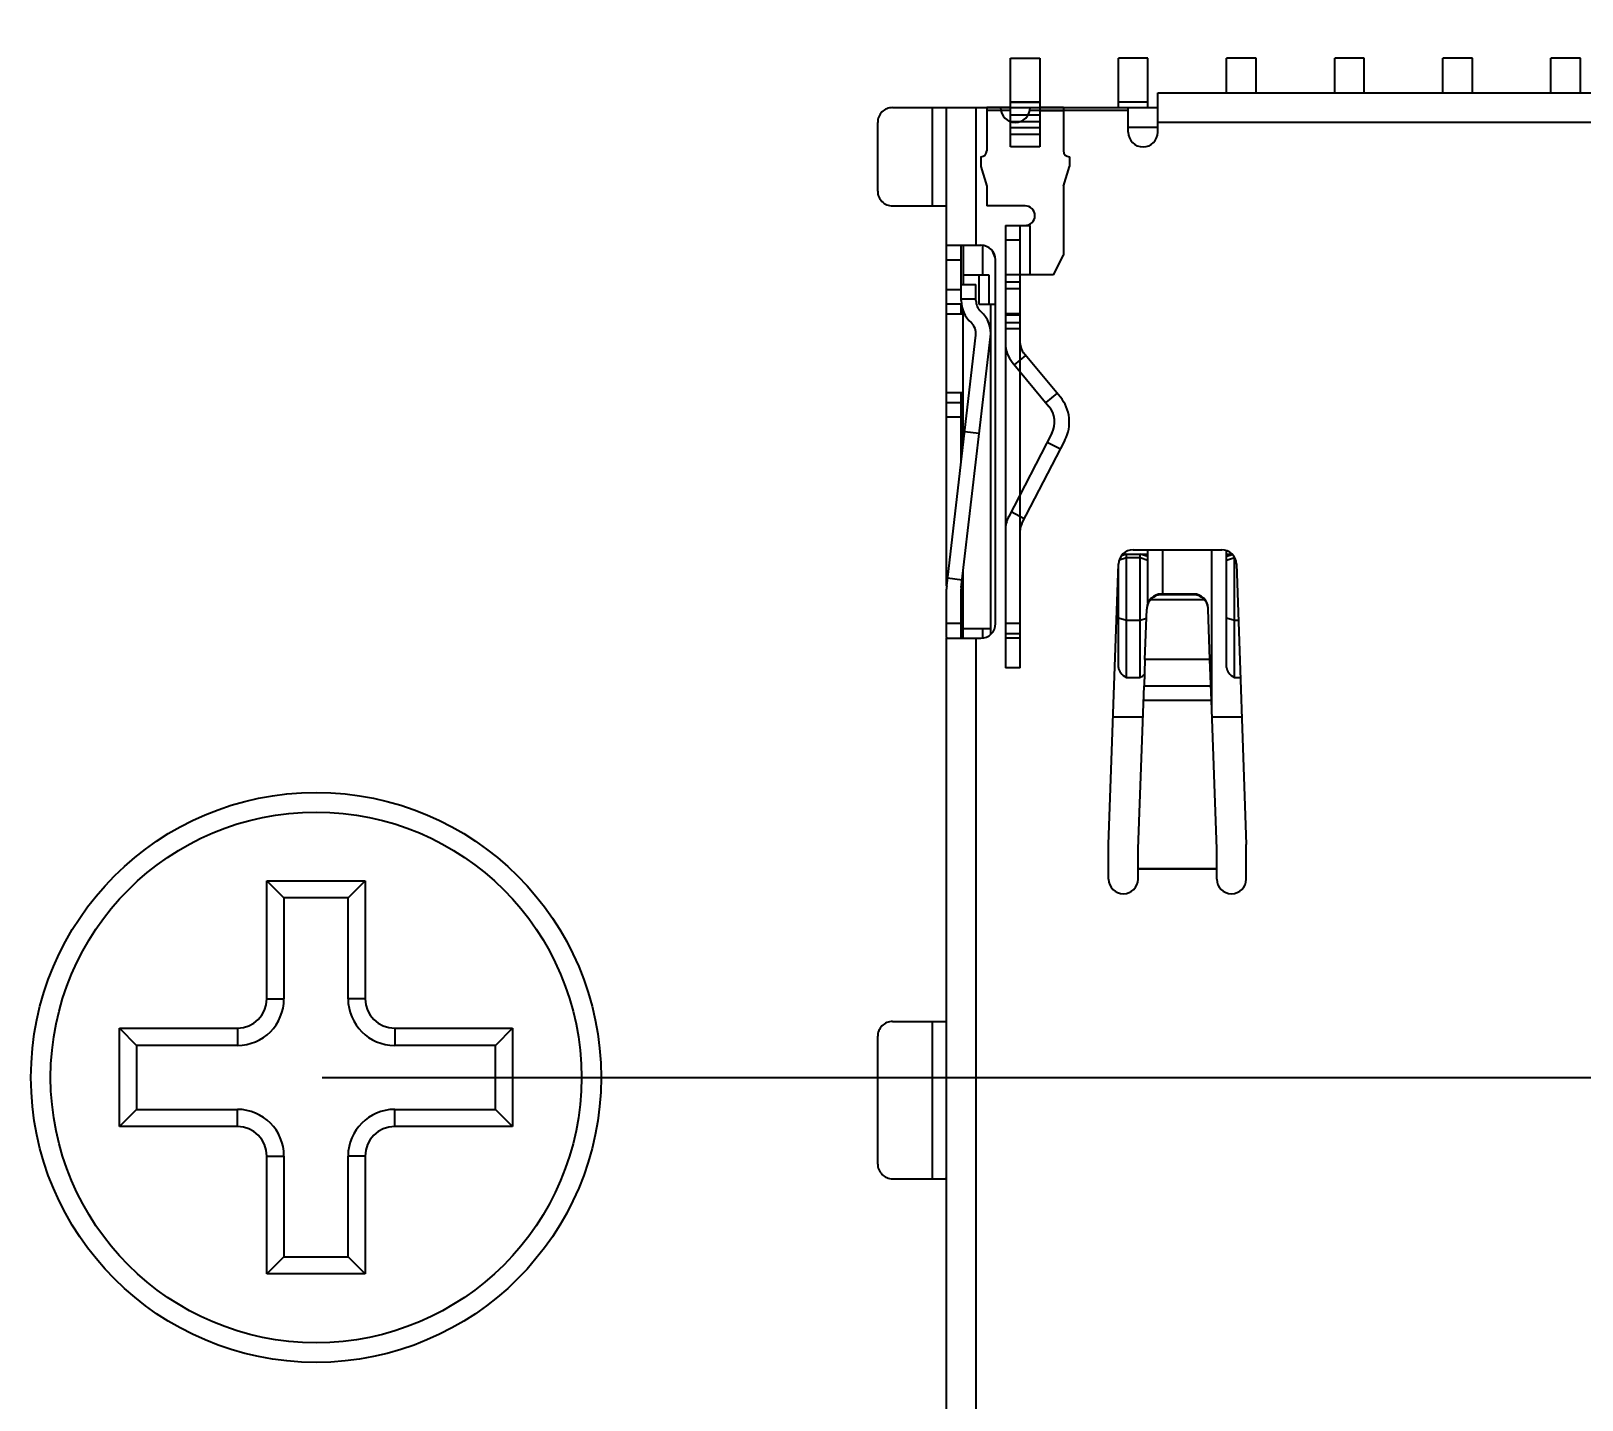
# Model space of a CAD drawing. Header units: inches. Extents: x -36 to 490, y -51 to 98.
# Drawn here: x 403.9 to 419.68, y -10.34 to 3.59 of the extents above; entities that cross this region are included whole.
import ezdxf

# ---------------------------------------------------------------- set-up
doc = ezdxf.new("R2010")
doc.units = ezdxf.units.IN
doc.header["$LTSCALE"] = 1.21
doc.header["$MEASUREMENT"] = 0
doc.header["$PDMODE"] = 3
doc.header["$PDSIZE"] = 0.3125
doc.layers.get('0').update_dxf_attribs({"linetype": 'CONTINUOUS'})
doc.layers.get('Defpoints').update_dxf_attribs({"linetype": 'CONTINUOUS'})
doc.layers.add('DIM', color=3, linetype='CONTINUOUS')
doc.layers.add('IMPORTED12', color=7, linetype='CONTINUOUS')
doc.styles.get("Standard").update_dxf_attribs({"font": 'txt', "width": 0.8})
doc.dimstyles.get("Standard").update_dxf_attribs({"dimtxt": 0.15625, "dimasz": 0.1875, "dimexe": 0.125, "dimexo": 0.0625, "dimgap": 0.09, "dimtad": 0, "dimtih": 1, "dimtoh": 1, "dimzin": 4, "dimdsep": 46, "dimtxsty": 'Standard', "dimblk": '_FILLED', "dimblk1": '_FILLED', "dimblk2": '_FILLED', "dimcen": 0.09, "dimazin": 1, "dimtp": 0.01, "dimtm": 0.01, "dimtfac": 1, "dimtofl": 0, "dimtmove": 0, "dimatfit": 3, "dimldrblk": '_FILLED', "dimfxl": 1, "dimtolj": 1, "dimtzin": 4, "dimarcsym": 0})

# ---------------------------------------------------------------- blocks, each defined once
blk = doc.blocks.new('_FILLED')
at = {"color": 0, "linetype": 'ByBlock'}
blk.add_solid([(0, 0), (-1, 0.1667), (-1, -0.1667)], dxfattribs=at)
blk = doc.blocks.new('*D70')
at = {"layer": 'Defpoints', "color": 0}
for p in [(406.8, 41.989), (406.8, -7.061), (488.634, -7.061)]:
    blk.add_point(p, dxfattribs=at)
at = {"layer": 'DIM', "color": 0, "lineweight": -2}
for p, q in [((406.863, 41.989), (488.759, 41.989)), ((488.634, 39.449), (488.634, 21.387)), ((488.634, -4.521), (488.634, 13.541)), ((406.863, -7.061), (488.759, -7.061))]:
    blk.add_line(p, q, dxfattribs=at)
at = {"layer": 'DIM', "color": 0, "lineweight": -2, "xscale": 2.54, "yscale": 2.54, "zscale": 2.54}
for p, rotation in [((488.634, 41.989), 90), ((488.634, -7.061), 270)]:
    blk.add_blockref('_FILLED', p, dxfattribs=dict(at, rotation=rotation))
at = {"layer": 'DIM', "color": 0, "insert": (488.634, 17.464), "char_height": 2.5, "attachment_point": 5, "rotation": 90, "line_spacing_factor": 2.5}
blk.add_mtext('\\A1;49.05', dxfattribs=at)

msp = doc.modelspace()

# ---------------------------------------------------------------- linework, layer by layer
at = {"color": 7, "linetype": 'Continuous'}
for p, q in [((415.264, 3.31), (414.964, 3.31)), ((414.964, 2.807), (414.964, 3.31)), ((415.264, 2.807), (415.264, 3.31)), ((416.364, 3.31), (416.064, 3.31)), ((416.064, 2.957), (416.064, 3.31)), ((416.364, 2.957), (416.364, 3.31)), ((417.464, 3.31), (417.164, 3.31)), ((417.164, 2.957), (417.164, 3.31)), ((417.464, 2.957), (417.464, 3.31)), ((418.564, 3.31), (418.264, 3.31)), ((418.264, 2.957), (418.264, 3.31)), ((418.564, 2.957), (418.564, 3.31)), ((419.664, 3.31), (419.364, 3.31)), ((419.364, 2.957), (419.364, 3.31)), ((419.664, 2.957), (419.664, 3.31)), ((415.264, 2.862), (414.964, 2.862)), ((415.364, 2.957), (424.764, 2.957)), ((415.364, 2.557), (415.364, 2.957)), ((412.664, 2.807), (415.364, 2.807)), ((413.067, 2.807), (413.067, 1.807)), ((413.214, -2.058), (413.214, 2.807)), ((413.514, 2.807), (413.514, 1.407)), ((414.062, 2.782), (415.064, 2.782)), ((415.064, 2.557), (415.064, 2.807)), ((412.514, 1.957), (412.514, 2.657)), ((415.064, 2.607), (415.364, 2.607)), ((424.764, 2.657), (415.364, 2.657)), ((412.664, 1.807), (413.202, 1.807)), ((413.214, 1.407), (413.564, 1.407)), ((413.364, 0.843), (413.364, 1.407)), ((413.384, 1.407), (413.384, 1.007)), ((413.584, 1.107), (413.584, 1.406)), ((413.711, 1.281), (413.681, 1.35)), ((413.214, 1.257), (413.364, 1.257)), ((413.384, 1.107), (413.644, 1.107)), ((413.544, 1.107), (413.544, 0.807)), ((413.644, 1.107), (413.644, 0.807)), ((413.714, -2.443), (413.714, 1.257)), ((413.214, 0.957), (413.364, 0.957)), ((413.364, 1.007), (413.514, 1.007)), ((413.514, 0.843), (413.514, 1.007)), ((413.364, 0.807), (413.214, 0.807)), ((413.514, 0.857), (413.364, 0.857)), ((413.364, 0.707), (413.364, 0.807)), ((413.544, 0.807), (413.714, 0.807)), ((413.664, -2.554), (413.664, 0.807)), ((413.214, 0.707), (413.384, 0.707)), ((413.384, -0.617), (413.384, 0.742)), ((413.216, -2.058), (413.513, 0.49)), ((413.365, -2.075), (413.662, 0.473)), ((413.214, -0.093), (413.384, -0.093)), ((413.364, -0.788), (413.364, -0.093)), ((413.214, -0.193), (413.364, -0.193)), ((413.364, -0.343), (413.214, -0.343)), ((413.399, -0.489), (413.548, -0.507)), ((415.114, -1.693), (416.014, -1.693)), ((415.264, -2.235), (415.264, -1.693)), ((415.414, -2.143), (415.414, -1.693)), ((415.914, -3.336), (415.914, -1.693)), ((416.064, -2.89), (416.064, -1.702)), ((414.864, -4.693), (414.964, -1.837)), ((414.964, -2.89), (414.964, -1.837)), ((414.972, -1.794), (415.044, -1.771)), ((415.044, -1.737), (414.994, -1.753)), ((415.01, -1.737), (415.264, -1.737)), ((415.044, -2.991), (415.044, -1.737)), ((415.044, -1.771), (415.184, -1.771)), ((415.264, -1.762), (415.184, -1.737)), ((415.184, -2.991), (415.184, -1.737)), ((415.184, -1.771), (415.264, -1.797)), ((416.064, -1.737), (416.118, -1.737)), ((416.125, -1.743), (416.064, -1.762)), ((416.064, -1.797), (416.144, -1.771)), ((416.144, -2.991), (416.144, -1.771)), ((416.164, -1.837), (416.264, -4.693)), ((413.225, -1.979), (413.374, -1.997)), ((413.384, -2.593), (413.384, -1.912)), ((413.214, -2.584), (413.214, -2.093)), ((413.364, -2.584), (413.364, -2.093)), ((415.839, -2.203), (415.29, -2.203)), ((415.402, -2.143), (415.401, -2.15)), ((415.727, -2.15), (415.401, -2.15)), ((415.727, -2.143), (415.402, -2.143)), ((415.727, -2.15), (415.727, -2.143)), ((415.233, -2.809), (415.251, -2.298)), ((415.895, -2.809), (415.877, -2.298)), ((413.364, -2.443), (413.214, -2.443)), ((413.384, -2.493), (413.664, -2.493)), ((413.584, -2.591), (413.584, -2.493)), ((415.044, -2.413), (414.964, -2.387)), ((415.184, -2.413), (415.044, -2.413)), ((415.248, -2.393), (415.184, -2.413)), ((416.144, -2.413), (416.064, -2.387)), ((416.184, -2.413), (416.144, -2.413)), ((413.214, -2.584), (413.218, -2.593)), ((413.214, -10.993), (413.214, -2.593)), ((413.218, -2.593), (413.564, -2.593)), ((413.514, -2.593), (413.514, -10.993)), ((415.233, -2.809), (415.224, -3.076)), ((415.895, -2.809), (415.233, -2.809)), ((415.91, -3.225), (415.895, -2.809)), ((415.064, -2.993), (415.164, -2.993)), ((416.164, -2.993), (416.205, -2.993)), ((415.164, -4.735), (415.224, -3.076)), ((415.224, -3.076), (415.905, -3.076)), ((415.91, -3.225), (415.218, -3.225)), ((415.964, -4.735), (415.91, -3.225)), ((414.91, -3.393), (415.212, -3.393)), ((415.914, -3.393), (416.219, -3.393)), ((414.864, -5.043), (414.864, -4.693)), ((416.264, -5.043), (416.264, -4.693)), ((415.164, -5.043), (415.164, -4.735)), ((415.964, -5.043), (415.964, -4.735)), ((415.164, -4.935), (415.964, -4.935)), ((415.964, -4.943), (415.164, -4.943)), ((406.3, -5.061), (407.3, -5.061)), ((406.3, -5.061), (406.474, -5.235)), ((406.3, -6.261), (406.3, -5.061)), ((407.3, -5.061), (407.126, -5.235)), ((407.3, -5.061), (407.3, -6.261)), ((407.126, -5.235), (406.474, -5.235)), ((406.474, -5.235), (406.474, -6.261)), ((407.126, -6.261), (407.126, -5.235)), ((406.3, -6.261), (406.474, -6.261)), ((407.3, -6.261), (407.126, -6.261)), ((404.8, -6.561), (406, -6.561)), ((404.8, -6.561), (404.974, -6.735)), ((404.8, -7.561), (404.8, -6.561)), ((406, -6.561), (406, -6.735)), ((407.6, -6.561), (408.8, -6.561)), ((407.6, -6.561), (407.6, -6.735)), ((408.8, -6.561), (408.626, -6.735)), ((408.8, -6.561), (408.8, -7.561)), ((412.664, -6.493), (413.202, -6.493)), ((413.067, -6.493), (413.067, -8.093)), ((406, -6.735), (404.974, -6.735)), ((404.974, -6.735), (404.974, -7.387)), ((408.626, -6.735), (407.6, -6.735)), ((408.626, -7.387), (408.626, -6.735)), ((412.514, -7.943), (412.514, -6.643)), ((404.8, -7.561), (404.974, -7.387)), ((404.974, -7.387), (406, -7.387)), ((406, -7.561), (406, -7.387)), ((407.6, -7.387), (408.626, -7.387)), ((407.6, -7.561), (407.6, -7.387)), ((408.8, -7.561), (408.626, -7.387)), ((406, -7.561), (404.8, -7.561)), ((408.8, -7.561), (407.6, -7.561)), ((406.3, -7.861), (406.474, -7.861)), ((406.3, -9.061), (406.3, -7.861)), ((406.474, -7.861), (406.474, -8.887)), ((407.3, -7.861), (407.126, -7.861)), ((407.126, -8.887), (407.126, -7.861)), ((407.3, -7.861), (407.3, -9.061)), ((412.664, -8.093), (413.202, -8.093)), ((406.3, -9.061), (406.474, -8.887)), ((406.474, -8.887), (407.126, -8.887)), ((407.3, -9.061), (407.126, -8.887)), ((407.3, -9.061), (406.3, -9.061))]:
    msp.add_line(p, q, dxfattribs=at)
for radius in [2.9, 2.7]:
    msp.add_circle((406.8, -7.061), radius, dxfattribs=at)
for centre, radius, start, end in [((413.914, 2.807), 0.15, 180, 0), ((415.214, 2.557), 0.15, 180, 0), ((413.564, 1.257), 0.15, 0, 90), ((413.664, 0.843), 0.3, 180, 228.1897), ((413.664, 0.843), 0.15, 180, 228.1897), ((413.364, 0.507), 0.3, 353.3518, 48.1897), ((413.364, 0.507), 0.15, 353.3518, 48.1897), ((415.114, -1.843), 0.15, 90, 177.9941), ((416.014, -1.843), 0.15, 2.0059, 90), ((413.514, -2.093), 0.3, 173.3518, 180), ((413.514, -2.093), 0.15, 173.3518, 180), ((413.564, -2.443), 0.15, 270, 0), ((415.064, -2.863), 0.129, 261.1194, 270.0118), ((415.164, -2.863), 0.129, 269.9882, 278.8806), ((416.164, -2.863), 0.129, 261.1194, 270.0118), ((415.014, -5.043), 0.15, 180, 0), ((416.114, -5.043), 0.15, 180, 0), ((406, -6.261), 0.474, 270, 0), ((406, -6.261), 0.3, 270, 0), ((407.6, -6.261), 0.474, 180, 270), ((407.6, -6.261), 0.3, 180, 270), ((406, -7.861), 0.474, 0, 90), ((407.6, -7.861), 0.474, 90, 180), ((406, -7.861), 0.3, 0, 90), ((407.6, -7.861), 0.3, 90, 180)]:
    msp.add_arc(centre, radius, start, end, dxfattribs=at)
for centre, major_axis, ratio, start_param, end_param in [((415.402, -2.292), (0.15, 0), 0.997272, 1.570796, 3.106064), ((415.727, -2.292), (0.15, 0), 0.997272, 0.035529, 1.570796), ((415.064, -2.922), (0.0928, -0.0584), 0.638918, -2.759537, -1.390099), ((415.164, -2.922), (0.0928, 0.0584), 0.638918, -1.751494, -1.254009), ((416.164, -2.922), (0.0928, -0.0584), 0.638918, -2.759537, -1.390099)]:
    msp.add_ellipse(centre, major_axis=major_axis, ratio=ratio, start_param=start_param, end_param=end_param, dxfattribs=at)
for points, knots in [([(412.664, 2.807), (412.645, 2.807), (412.605, 2.8), (412.555, 2.766), (412.522, 2.716), (412.514, 2.677), (412.514, 2.657)], [0, 0, 0, 0, 0.249993, 0.499977, 0.749976, 1, 1, 1, 1]), ([(412.514, 1.957), (412.514, 1.938), (412.522, 1.899), (412.555, 1.849), (412.605, 1.815), (412.645, 1.807), (412.664, 1.807)], [0, 0, 0, 0, 0.250028, 0.500027, 0.750011, 1, 1, 1, 1]), ([(415.29, -2.203), (415.278, -2.216), (415.259, -2.246), (415.252, -2.281), (415.251, -2.298)], [0, 0, 0, 0, 0.500161, 1, 1, 1, 1]), ([(415.401, -2.15), (415.379, -2.15), (415.336, -2.16), (415.302, -2.188), (415.29, -2.203)], [0, 0, 0, 0, 0.525162, 1, 1, 1, 1]), ([(415.839, -2.203), (415.826, -2.188), (415.792, -2.16), (415.749, -2.15), (415.727, -2.15)], [0, 0, 0, 0, 0.474829, 1, 1, 1, 1]), ([(415.877, -2.298), (415.877, -2.281), (415.869, -2.246), (415.851, -2.216), (415.839, -2.203)], [0, 0, 0, 0, 0.499844, 1, 1, 1, 1]), ([(412.664, -6.493), (412.645, -6.493), (412.605, -6.5), (412.555, -6.534), (412.522, -6.584), (412.514, -6.623), (412.514, -6.643)], [0, 0, 0, 0, 0.249993, 0.499977, 0.749976, 1, 1, 1, 1]), ([(413.202, -6.493), (413.205, -6.493), (413.213, -6.491), (413.214, -6.483), (413.214, -6.48)], [0, 0, 0, 0, 0.499992, 1, 1, 1, 1]), ([(412.514, -7.943), (412.514, -7.962), (412.522, -8.001), (412.555, -8.051), (412.605, -8.085), (412.645, -8.093), (412.664, -8.093)], [0, 0, 0, 0, 0.250028, 0.500027, 0.750011, 1, 1, 1, 1]), ([(413.214, -8.105), (413.214, -8.102), (413.213, -8.094), (413.205, -8.093), (413.202, -8.093)], [0, 0, 0, 0, 0.500222, 1, 1, 1, 1])]:
    msp.add_open_spline(points, degree=3, knots=knots, dxfattribs=at)
at = {"layer": 'IMPORTED12', "color": 6, "linetype": 'Continuous'}
for p, q in [((413.864, 3.31), (414.164, 3.31)), ((413.864, 2.407), (413.864, 3.31)), ((414.164, 3.307), (413.864, 3.307)), ((414.164, 3.31), (414.164, 2.407)), ((414.164, 2.862), (413.864, 2.862)), ((414.164, 2.86), (413.864, 2.86)), ((413.864, 2.807), (413.624, 2.807)), ((413.624, 2.807), (413.624, 2.367)), ((413.864, 2.777), (413.624, 2.777)), ((413.864, 2.735), (414.164, 2.735)), ((414.404, 2.807), (414.164, 2.807)), ((414.164, 2.777), (414.404, 2.777)), ((414.404, 2.807), (414.404, 2.367)), ((413.864, 2.667), (414.164, 2.667)), ((413.864, 2.605), (414.164, 2.605)), ((413.864, 2.537), (414.164, 2.537)), ((414.164, 2.407), (413.864, 2.407)), ((413.564, 2.307), (413.564, 2.207)), ((414.464, 2.307), (414.464, 2.207)), ((413.564, 2.207), (413.624, 2.007)), ((414.404, 2.007), (414.464, 2.207)), ((413.624, 2.007), (413.624, 1.807)), ((414.404, 2.007), (414.404, 1.307)), ((414.014, 1.807), (413.624, 1.807)), ((413.814, 1.607), (414.064, 1.607)), ((413.814, 1.607), (413.814, -2.893)), ((413.964, -2.893), (413.964, 1.607)), ((414.064, 1.107), (414.064, 1.607)), ((413.964, 1.457), (413.814, 1.457)), ((414.304, 1.107), (414.404, 1.307)), ((414.304, 1.107), (413.814, 1.107)), ((413.964, 1.032), (413.814, 1.032)), ((413.964, 0.964), (413.814, 0.964)), ((413.964, 0.707), (413.814, 0.707)), ((413.814, 0.698), (413.964, 0.698)), ((413.964, 0.617), (413.814, 0.617)), ((413.964, 0.557), (413.814, 0.557)), ((413.884, 0.216), (414.257, -0.233)), ((413.905, 0.19), (414.02, 0.286)), ((414.372, -0.137), (413.999, 0.312)), ((414.34, -0.098), (414.225, -0.194)), ((414.286, -0.507), (413.848, -1.355)), ((413.981, -1.424), (414.42, -0.576)), ((414.24, -0.596), (414.374, -0.665)), ((414.006, -1.376), (413.873, -1.307)), ((413.964, -2.443), (413.814, -2.443)), ((413.814, -2.543), (413.964, -2.543)), ((413.964, -2.593), (413.814, -2.593)), ((413.964, -2.893), (413.814, -2.893))]:
    msp.add_line(p, q, dxfattribs=at)
at = {"layer": 'IMPORTED12', "color": 7, "linetype": 'Continuous'}
for p, q in [((414.029, 1.608), (414.064, 1.607)), ((414.064, 1.607), (414.029, 1.608))]:
    msp.add_line(p, q, dxfattribs=at)
at = {"layer": 'IMPORTED12', "color": 6, "linetype": 'Continuous'}
for centre, radius, start, end in [((413.564, 2.367), 0.06, 270, 0), ((414.464, 2.367), 0.06, 180, 270), ((414.014, 1.707), 0.1, 270.0312, 90), ((414.114, 0.407), 0.3, 180, 219.7507), ((414.114, 0.407), 0.15, 180, 219.7507), ((414.064, -0.393), 0.4, 332.6367, 39.7507), ((414.064, -0.393), 0.25, 332.6367, 39.7507), ((414.114, -1.493), 0.3, 152.6367, 180), ((414.114, -1.493), 0.15, 152.6367, 180)]:
    msp.add_arc(centre, radius, start, end, dxfattribs=at)

# ---------------------------------------------------------------- dimensions: what is measured, and where the dimension line sits
at = {"layer": 'DIM'}
dim = msp.add_linear_dim(base=(488.634, -7.061), p1=(406.8, 41.989), p2=(406.8, -7.061), angle=90, dimstyle='Standard', override={"dimtxt": 2.5, "dimasz": 2.54, "dimtih": 0, "dimtoh": 0, "dimzin": 0, "dimcen": 0.198, "dimadec": 0, "dimazin": 0, "dimtp": 0, "dimtm": 0, "dimtdec": 4, "dimtzin": 0}, dxfattribs=at)
dim.commit()
dim.dimension.update_dxf_attribs({"geometry": '*D70', "text_midpoint": (488.634, 17.464)})

doc.saveas('drawing.dxf')
